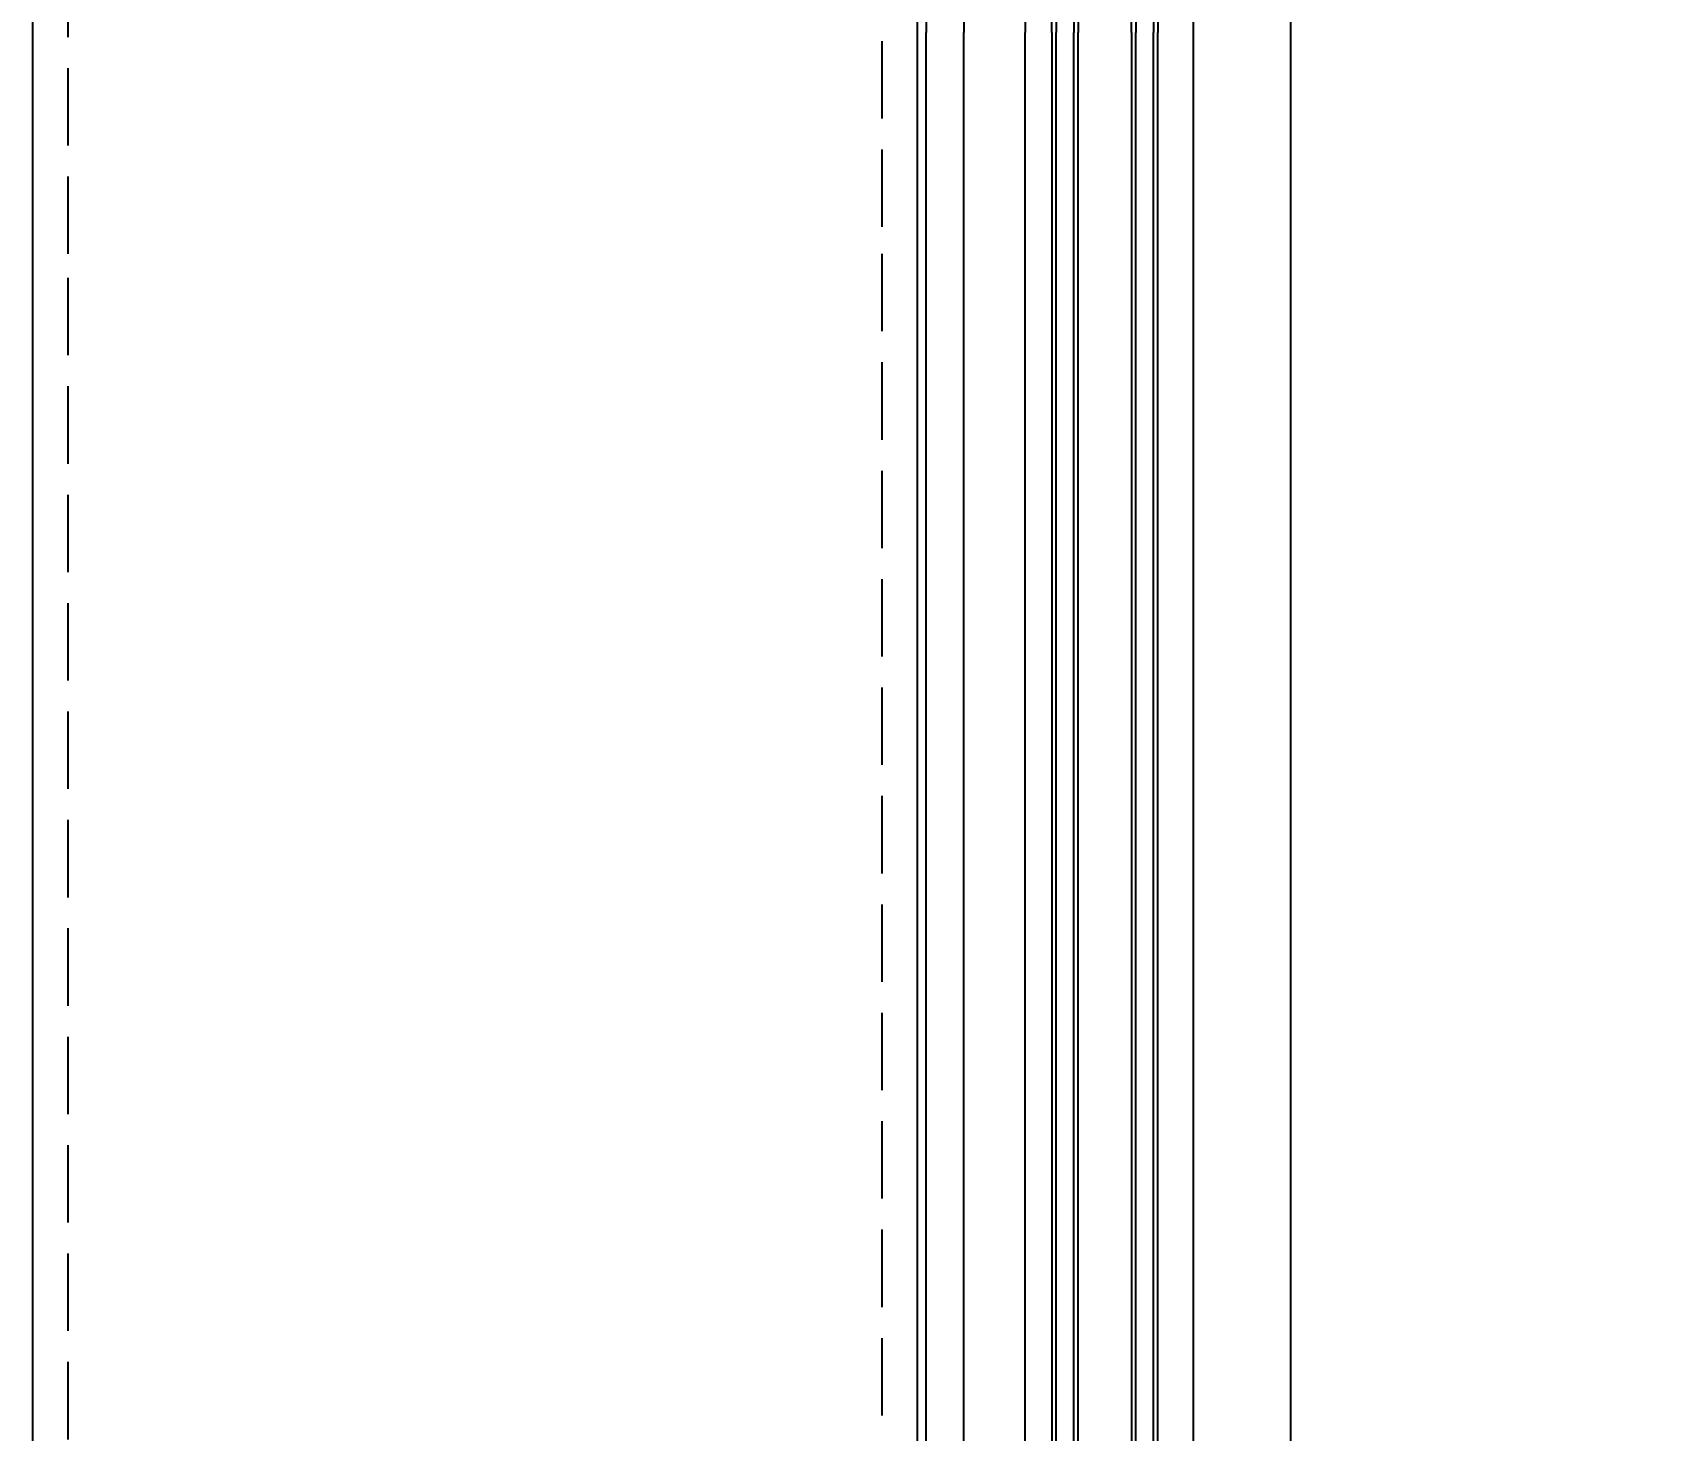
# Model space of a CAD drawing. Extents: x 220580 to 2027826, y -309201 to 71987.
# Drawn here: x 1041850.2 to 1042219.1, y -177460.4 to -177144.5 of the extents above; entities that cross this region are included whole.
import ezdxf

# ---------------------------------------------------------------- set-up
doc = ezdxf.new("R2010")
doc.units = 0
doc.linetypes.add('ZN-DASH', pattern=[0.35, 0.25, -0.1])
for name, color, linetype in [('!ZN1-填充-8', 8, 'Continuous'), ('!ZN3-玻璃幕墙-4', 4, 'Continuous'), ('!ZN4-辅助材料-1', 1, 'Continuous'), ('!ZN5-钢材投影-40', 40, 'Continuous'), ('!ZN5-铝材投影-112', 112, 'Continuous'), ('!ZN6-虚线-8', 8, 'ZN-DASH'), ('DIM', 173, 'Continuous')]:
    doc.layers.add(name, color=color, linetype=linetype)
doc.styles.add('DHTEXT-1', font='ROMANS.shx', dxfattribs={"width": 0.7, "bigfont": 'CHINESE.shx'})
doc.dimstyles.new('ZN200', dxfattribs={"dimscale": 200, "dimtxt": 2.5, "dimasz": 1.5, "dimexe": 1, "dimexo": 2, "dimgap": 0.9, "dimtad": 1, "dimdec": 0, "dimdsep": 46, "dimtxsty": 'DHTEXT-1', "dimblk": 'ARCHTICK', "dimcen": 2.5, "dimclrd": 173, "dimclre": 173, "dimclrt": 7, "dimazin": 2, "dimtfac": 1, "dimtdec": 0, "dimtix": 1, "dimtmove": 2, "dimatfit": 3, "dimfxl": 0, "dimtolj": 1, "dimtzin": 0, "dimarcsym": 0})

# ---------------------------------------------------------------- blocks, each defined once
blk = doc.blocks.new('*U729')
at = {"layer": '!ZN1-填充-8'}
h = blk.add_hatch(dxfattribs=at)
h.set_pattern_fill('ANSI37', color=256, scale=0.5, style=0)
h.set_pattern_definition([(45, (6, 0), (-1.122532015133644, 1.122532015133644), []), (135, (6, 0), (-1.122532015133644, -1.122532015133644), [])])
h.paths.add_polyline_path([(1.029468876367901e-06, 5.00000102652325), (1.029468876367901e-06, 19.00000102652371), (1.000001029469331, 18.00000102652325), (14.00000102946797, 18.00000102652325), (14.00000102946797, 17.75000102652325), (12.00000102946797, 15.75000102652325), (12.00000102946797, 8.250001026523705), (14.00000102946797, 6.250001026523705), (14.00000102946797, 6.000001026523705), (1.000001029469331, 6.000001026523705)])
h = blk.add_hatch(dxfattribs=at)
h.set_pattern_fill('DOTS', color=8, angle=-1.272221872585407e-14, style=0)
h.set_pattern_definition([(0, (6, 0), (0.7937500000000003, 1.5875), [0, -1.5875])])
h.paths.add_polyline_path([(13.00000246392847, 15.33578673215879), (13.00000246392847, 8.664213388665985), (14.4142185169444, 7.24999733565005), (17.80000246392865, 7.24999733565005), (17.80000246392865, 16.74999733565005), (14.41421306741995, 16.74999733565005)])
for points in [[(18.75000205893684, 17.99999999999977), (14.00000205893684, 17.99999999999977), (14.00000205893684, 17.74999999999977), (18.75000205893684, 17.74999999999977)], [(18.75000205893684, 6.249999999999773), (14.00000205893684, 6.249999999999773), (14.00000205893684, 5.999999999999773), (18.75000205893684, 5.999999999999773)]]:
    blk.add_hatch(color=256, dxfattribs=at).paths.add_polyline_path(points)
for p, q in [((2.058937752735802e-06, 22.99999999999977), (553.9147828943069, 23.00000000001582)), ((1.029468876367901e-06, 19.00000102946865), (553.914781864838, 19.00000102948469)), ((1.029468876367901e-06, 4.999999091356358), (553.914781864838, 4.999999091372398)), ((2.058937752735801e-06, 1.000000120825234), (553.9147828943069, 1.000000120841275))]:
    blk.add_line(p, q, dxfattribs=at)
at = {"layer": '!ZN3-玻璃幕墙-4'}
for points in [[(553.9147828943069, 24.00000000001582), (1.000002058937753, 23.99999999999977), (2.058937752735802e-06, 22.99999999999977), (2.058937752735801e-06, 18.99999999999977), (1.000002058937753, 17.99999999999977), (553.9147828943069, 18.00000000001581)], [(553.9147828943073, 6.000000000015812), (1.000002058937298, 5.999999999999773), (2.058936843241099e-06, 4.999999999999773), (2.058935933746397e-06, 0.9999999999997726), (1.000002058935479, 0), (553.9147828943073, 1.763238954412096e-11)]]:
    blk.add_lwpolyline(points, dxfattribs=at)
at = {"layer": '!ZN4-辅助材料-1'}
for points in [[(1.029468876367901e-06, 5.00000102652325), (1.029468876367901e-06, 19.00000102652371), (1.000001029469331, 18.00000102652325), (14.00000102946797, 18.00000102652325), (14.00000102946797, 17.75000102652325), (12.00000102946797, 15.75000102652325), (12.00000102946797, 8.250001026523705), (12.00000102946797, 8.250001026523705), (14.00000102946797, 6.250001026523705), (14.00000102946797, 6.000001026523705), (1.000001029469331, 6.000001026523705), (1.029468876367901e-06, 5.00000102652325)], [(12.00000205893639, 15.74999993958727), (12.00000205893639, 8.250000060412503), (14.00000205893639, 6.250000060412503), (19.00000205893639, 6.250000060412503), (19.00000205893639, 17.7500000604125), (14.00000205893639, 17.7500000604125)], [(13.00000246392847, 15.33578673215879), (13.00000246392847, 8.664213388665985), (14.4142185169444, 7.24999733565005), (17.80000246392865, 7.24999733565005), (17.80000246392865, 16.74999733565005), (14.41421306741995, 16.74999733565005)], [(18.75000205893684, 17.99999999999977), (14.00000205893684, 17.99999999999977), (14.00000205893684, 17.74999999999977), (18.75000205893684, 17.74999999999977)], [(18.75000205893684, 6.249999999999773), (14.00000205893684, 6.249999999999773), (14.00000205893684, 5.999999999999773), (18.75000205893684, 5.999999999999773)]]:
    blk.add_lwpolyline(points, close=True, dxfattribs=at)
blk.add_lwpolyline([(18.40000141310247, 17.74999853286067), (18.40000141310247, 17.65000006041237), (14.04142182915984, 17.65000006041237), (12.09999785437094, 15.70857608562369), (12.09999785437094, 8.291423709387573), (14.04142303089793, 6.349998532860582), (18.40000205893648, 6.349998532860582), (18.40000205893648, 6.250000060412503), (18.40000205893648, 6.349998532860582)], dxfattribs=at)
at = {"layer": 'Defpoints', "color": 250}
for p in [(2.058935478999047e-06, 24.00000205304696), (1.029468876367901e-06, 17.99999999999977), (1.029468876367901e-06, 5.999999999999773), (12.00000205893639, 6.000001026523705), (2.058935478999047e-06, 0)]:
    blk.add_point(p, dxfattribs=at)
blk = doc.blocks.new('*U1816')
at = {"layer": '!ZN1-填充-8'}
h = blk.add_hatch(dxfattribs=at)
h.set_pattern_fill('ANSI37', color=256, scale=0.5, style=0)
h.set_pattern_definition([(45, (6, -8.881784197001252e-16), (-1.122532015133644, 1.122532015133644), []), (135, (6, -8.881784197001252e-16), (-1.122532015133644, -1.122532015133644), [])])
h.paths.add_polyline_path([(1.029468876367901e-06, 5.00000102652325), (1.029468876367901e-06, 19.0000010265237), (1.000001029469331, 18.00000102652325), (14.00000102946797, 18.00000102652325), (14.00000102946797, 17.75000102652325), (12.00000102946797, 15.75000102652325), (12.00000102946797, 8.250001026523705), (14.00000102946797, 6.250001026523704), (14.00000102946797, 6.000001026523704), (1.000001029469331, 6.000001026523704)])
h = blk.add_hatch(dxfattribs=at)
h.set_pattern_fill('DOTS', color=8, angle=-1.272221872585407e-14, style=0)
h.set_pattern_definition([(0, (6, -8.881784197001252e-16), (0.7937500000000003, 1.5875), [0, -1.5875])])
h.paths.add_polyline_path([(13.00000246392847, 15.33578673215879), (13.00000246392847, 8.664213388665985), (14.4142185169444, 7.24999733565005), (17.80000246392865, 7.24999733565005), (17.80000246392865, 16.74999733565005), (14.41421306741995, 16.74999733565005)])
for points in [[(18.75000205893684, 17.99999999999977), (14.00000205893684, 17.99999999999977), (14.00000205893684, 17.74999999999977), (18.75000205893684, 17.74999999999977)], [(18.75000205893684, 6.249999999999772), (14.00000205893684, 6.249999999999772), (14.00000205893684, 5.999999999999772), (18.75000205893684, 5.999999999999772)]]:
    blk.add_hatch(color=256, dxfattribs=at).paths.add_polyline_path(points)
for p, q in [((2.058937752735802e-06, 22.99999999999977), (360.0852182416716, 23.00000000000965)), ((1.029468876367901e-06, 19.00000102946865), (360.0852172122027, 19.00000102947851)), ((1.029468876367901e-06, 4.999999091356357), (360.0852172122027, 4.999999091366227)), ((2.058937752735801e-06, 1.000000120825234), (360.0852182416716, 1.000000120835105))]:
    blk.add_line(p, q, dxfattribs=at)
at = {"layer": '!ZN3-玻璃幕墙-4'}
for points in [[(360.0852182416716, 24.00000000000965), (1.000002058937753, 23.99999999999977), (2.058937752735802e-06, 22.99999999999977), (2.058937752735801e-06, 18.99999999999977), (1.000002058937753, 17.99999999999977), (360.0852182416716, 18.00000000000964)], [(360.085218241672, 6.000000000009642), (1.000002058937298, 5.999999999999772), (2.058936843241099e-06, 4.999999999999772), (2.058935933746397e-06, 0.9999999999997726), (1.000002058935479, 0), (360.085218241672, 1.146234587067292e-11)]]:
    blk.add_lwpolyline(points, dxfattribs=at)
at = {"layer": '!ZN4-辅助材料-1'}
for points in [[(1.029468876367901e-06, 5.00000102652325), (1.029468876367901e-06, 19.0000010265237), (1.000001029469331, 18.00000102652325), (14.00000102946797, 18.00000102652325), (14.00000102946797, 17.75000102652325), (12.00000102946797, 15.75000102652325), (12.00000102946797, 8.250001026523705), (12.00000102946797, 8.250001026523705), (14.00000102946797, 6.250001026523704), (14.00000102946797, 6.000001026523704), (1.000001029469331, 6.000001026523704), (1.029468876367901e-06, 5.00000102652325)], [(12.00000205893639, 15.74999993958727), (12.00000205893639, 8.250000060412503), (14.00000205893639, 6.250000060412503), (19.00000205893639, 6.250000060412503), (19.00000205893639, 17.7500000604125), (14.00000205893639, 17.7500000604125)], [(13.00000246392847, 15.33578673215879), (13.00000246392847, 8.664213388665985), (14.4142185169444, 7.24999733565005), (17.80000246392865, 7.24999733565005), (17.80000246392865, 16.74999733565005), (14.41421306741995, 16.74999733565005)], [(18.75000205893684, 17.99999999999977), (14.00000205893684, 17.99999999999977), (14.00000205893684, 17.74999999999977), (18.75000205893684, 17.74999999999977)], [(18.75000205893684, 6.249999999999772), (14.00000205893684, 6.249999999999772), (14.00000205893684, 5.999999999999772), (18.75000205893684, 5.999999999999772)]]:
    blk.add_lwpolyline(points, close=True, dxfattribs=at)
blk.add_lwpolyline([(18.40000141310247, 17.74999853286067), (18.40000141310247, 17.65000006041236), (14.04142182915984, 17.65000006041236), (12.09999785437094, 15.70857608562369), (12.09999785437094, 8.291423709387573), (14.04142303089793, 6.349998532860581), (18.40000205893648, 6.349998532860581), (18.40000205893648, 6.250000060412503), (18.40000205893648, 6.349998532860581)], dxfattribs=at)
at = {"layer": 'Defpoints', "color": 250}
for p in [(2.058935478999048e-06, 24.00000205304695), (1.029468876367901e-06, 17.99999999999977), (1.029468876367901e-06, 5.999999999999772), (12.00000205893639, 6.000001026523704), (2.058935478999047e-06, 0)]:
    blk.add_point(p, dxfattribs=at)
blk = doc.blocks.new('_ArchTick')
at = {"color": 0, "linetype": 'ByBlock', "const_width": 0.4}
blk.add_lwpolyline([(-0.5, -0.5), (0.5, 0.5)], dxfattribs=at)
blk = doc.blocks.new('*D1159')
at = {"layer": 'Defpoints', "color": 0, "ltscale": 2000, "transparency": 16777216}
for p in [(1042005.679682469, -176776.4261415169), (1043171.794693128, -176776.4261415169), (1042259.128653235, -177676.4261404328)]:
    blk.add_point(p, dxfattribs=at)
at = {"layer": 'DIM', "color": 173, "linetype": 'ByBlock', "lineweight": -2, "ltscale": 2000, "transparency": 16777216}
for p, q in [((1043171.794693128, -176776.4261415169), (1043171.794693128, -176476.4261415169)), ((1042405.679682469, -176776.4261415169), (1043371.794693128, -176776.4261415169)), ((1043171.794693128, -177676.4261404328), (1043171.794693128, -176776.4261415169)), ((1042659.128653235, -177676.4261404328), (1043371.794693128, -177676.4261404328)), ((1043171.794693128, -177676.4261404328), (1043171.794693128, -177976.4261404328))]:
    blk.add_line(p, q, dxfattribs=at)
at = {"layer": 'DIM', "color": 173, "lineweight": -2, "ltscale": 2000, "transparency": 16777216, "xscale": 300, "yscale": 300, "zscale": 300}
for p, rotation in [((1043171.794693128, -176776.4261415169), 270), ((1043171.794693128, -177676.4261404328), 90)]:
    blk.add_blockref('_ArchTick', p, dxfattribs=dict(at, rotation=rotation))
at = {"layer": 'DIM', "color": 7, "ltscale": 2000, "transparency": 16777216, "insert": (1042741.794693128, -177226.4261409751), "char_height": 500, "attachment_point": 5, "rotation": 90, "style": 'DHTEXT-1'}
blk.add_mtext('\\A1;900', dxfattribs=at)

msp = doc.modelspace()

# ---------------------------------------------------------------- linework, layer by layer
at = {"layer": '!ZN5-钢材投影-40', "ltscale": 0.3}
for p, q in [((1041850.271612634, -170536.5666090832), (1041850.206647204, -177194.5113576385)), ((1042050.208362178, -176238.9261519574), (1042050.208362178, -177144.5113587275)), ((1042050.208362178, -177144.5113587275), (1042050.208362178, -177756.4261405907)), ((1041850.206647204, -177194.5113576385), (1041850.206647204, -177756.4261405907))]:
    msp.add_line(p, q, dxfattribs=at)
at = {"layer": '!ZN5-铝材投影-112'}
for p, q in [((1042112.608359292, -176288.9261508684), (1042112.608359292, -177194.5113576385)), ((1042134.608362223, -176288.9261508684), (1042134.608362223, -177194.5113576385)), ((1042052.206656127, -176816.4261415168), (1042052.206656127, -177144.5113587275)), ((1042060.706627261, -176816.4261415168), (1042060.706627261, -177144.5113587275)), ((1042074.608346325, -176816.4261415168), (1042074.608346325, -177144.5113587275)), ((1042052.206656127, -177666.4261405908), (1042052.206656127, -177144.5113587275)), ((1042060.706627261, -177666.4261405908), (1042060.706627261, -177144.5113587275)), ((1042074.608346325, -177666.4261405908), (1042074.608346325, -177144.5113587275)), ((1042112.608359292, -177194.5113576385), (1042112.608359292, -177714.5957198367)), ((1042134.608362223, -177194.5113576385), (1042134.608362223, -177714.5957198367))]:
    msp.add_line(p, q, dxfattribs=at)
at = {"layer": '!ZN6-虚线-8', "color": 8, "linetype": 'ZN-DASH', "ltscale": 70}
for p, q in [((1041858.206647204, -177194.5113576385), (1041858.271612634, -170536.5666090832)), ((1042042.208362178, -176288.9261508684), (1042042.208362178, -177194.5113576385)), ((1041858.206647204, -177756.4261405907), (1041858.206647204, -177194.5113576385)), ((1042042.208362178, -177194.5113576385), (1042042.208362178, -177756.4261405907))]:
    msp.add_line(p, q, dxfattribs=at)

# ---------------------------------------------------------------- block references
at = {"layer": '!ZN3-玻璃幕墙-4', "xscale": -1, "rotation": 90}
msp.add_blockref('*U1816', (1042104.608362178, -176784.4261404858), dxfattribs=at)
at = {"layer": '!ZN3-玻璃幕墙-4', "rotation": 90}
msp.add_blockref('*U729', (1042104.608362178, -177698.4261416218), dxfattribs=at)

# ---------------------------------------------------------------- dimensions: what is measured, and where the dimension line sits
at = {"layer": 'DIM', "ltscale": 2000}
dim = msp.add_linear_dim(base=(1043171.794693128, -176776.4261415169), p1=(1042259.128653235, -177676.4261404328), p2=(1042005.679682468, -176776.4261415168), angle=90, dimstyle='ZN200', dxfattribs=at)
dim.commit()
dim.dimension.update_dxf_attribs({"geometry": '*D1159', "text_midpoint": (1042741.794693128, -177226.4261409751)})

doc.saveas('drawing.dxf')
